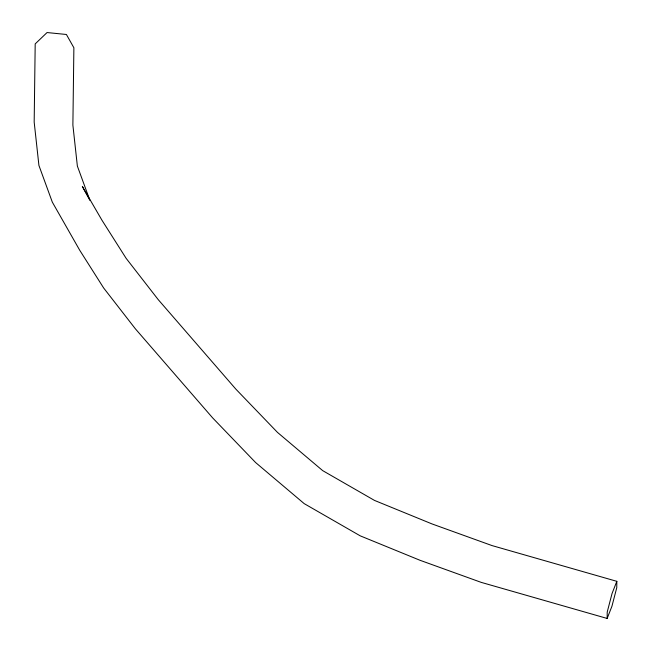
<?xml version="1.0" encoding="UTF-8"?>
<svg xmlns="http://www.w3.org/2000/svg" width="651" height="651" viewBox="0 0 651 651"><rect width="100%" height="100%" fill="white"/><g stroke="black" fill="none" stroke-linecap="round" stroke-linejoin="round"><path stroke-width="0.98" d="M607.155 618.45L607.212 612.078L612.046 593.517L616.822 581.327L492.042 545.587L432.012 523.925L374.496 500.416L322.709 470.64L277.481 432.394L235.865 389.143L158.177 299.566L126.139 258.341L101.979 220.25L82.343 186.455L89.911 200.41L77.363 166.054L72.879 125.065L73.88 47.759L66.402 34.479L47.059 32.55L35.195 43.894L34.178 122.103L38.922 165.452L52.324 202.136L79.764 250.318L103.664 288.002L135.375 328.812L212.592 417.836L255.64 462.568L304.204 503.638L360.215 535.838L420.033 560.291L481.268 582.393L607.155 618.45L611.932 606.26L616.766 587.698L616.822 581.327"/></g></svg>
